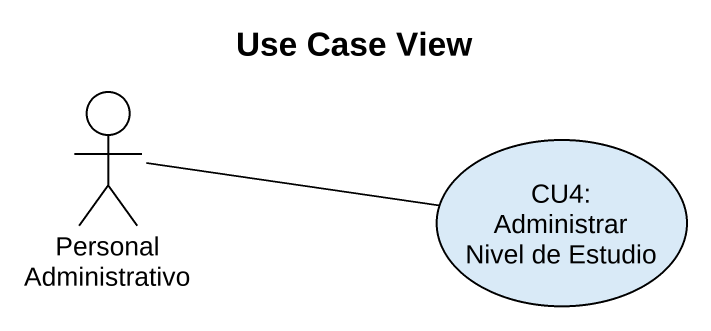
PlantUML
@startuml
title Use Case View
actor "Personal Administrativo" as Personal_Administrativo
usecase "CU4: Administrar Nivel de Estudio" as CU4_Administrar_Nivel_de
Personal_Administrativo -right- CU4_Administrar_Nivel_de
@enduml
